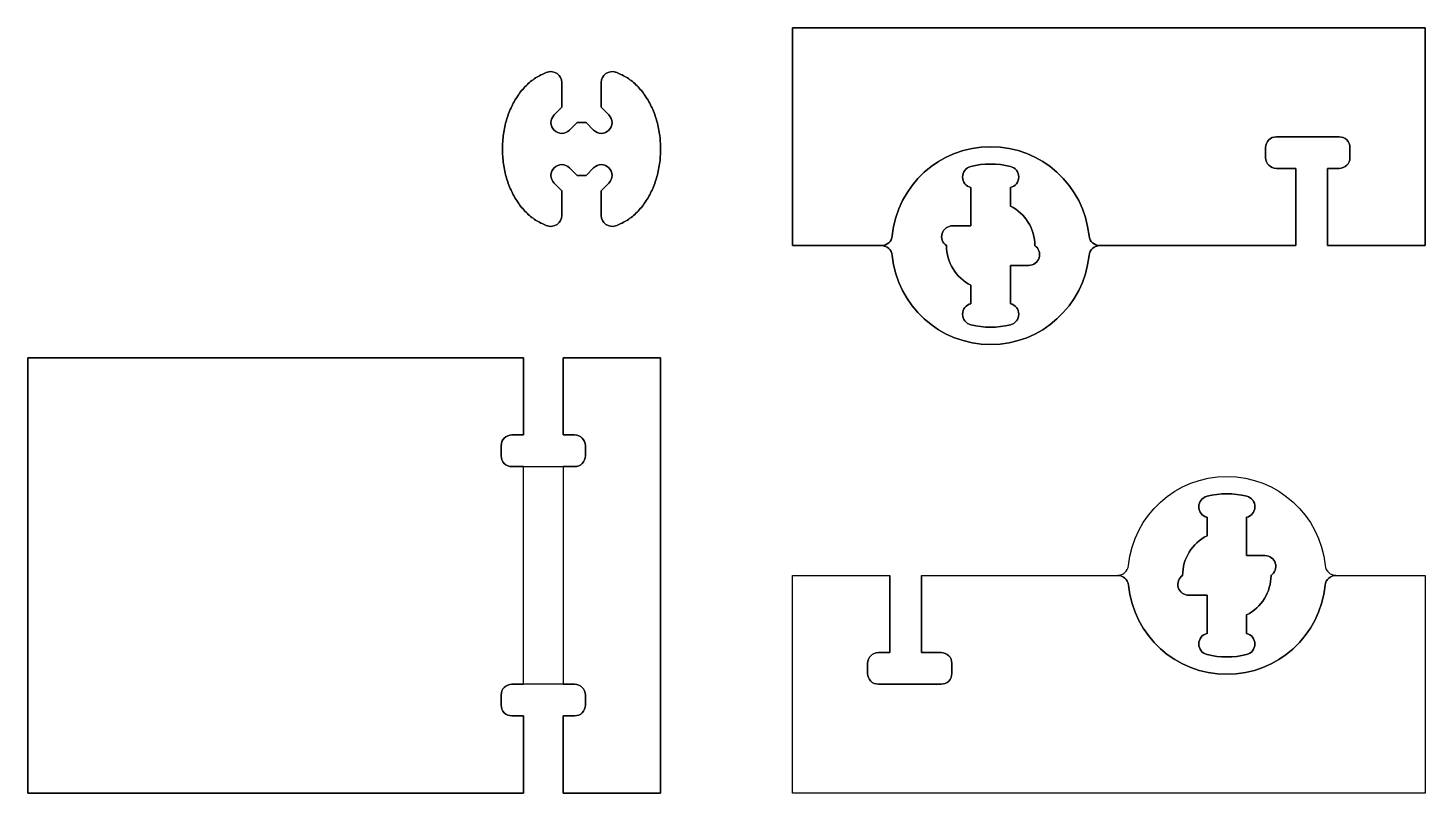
# Model space of a CAD drawing. Extents: x 0 to 530, y -810 to -520.
import ezdxf

# ---------------------------------------------------------------- set-up
doc = ezdxf.new("R2010")
doc.units = 0
doc.layers.add('1', color=7, linetype='CONTINUOUS')

# ---------------------------------------------------------------- blocks, each defined once
blk = doc.blocks.new('*M0')
at = {"layer": '1', "color": 7, "linetype": 'CONTINUOUS'}
for p, q in [((78.64813, 291.60645, 15), (78.64804, 291.60642, 15)), ((78.64804, 291.60642), (78.64813, 291.60645)), ((78.64804, 291.60642), (78.64804, 291.60642, 15)), ((78.64813, 291.60645), (78.64813, 291.60645, 15)), ((104.46437, 291.60645), (104.46437, 291.60645, 15)), ((104.46437, 291.60645), (104.46437, 291.60645, 15)), ((84.05625, 287.72073), (84.05625, 287.72073, 15)), ((84.05625, 287.72073, 15), (84.05625, 278.28422, 15)), ((84.05625, 278.28422), (84.05625, 287.72073)), ((99.05625, 278.28422, 15), (99.05625, 287.72073, 15)), ((99.05625, 287.72073), (99.05625, 287.72073, 15)), ((99.05625, 287.72073), (99.05625, 278.28422)), ((84.05625, 278.28422, 15), (81.15711, 275.38508, 15)), ((81.15711, 275.38508), (84.05625, 278.28422)), ((84.05625, 278.28422), (84.05625, 278.28422, 15)), ((101.95539, 275.38508, 15), (99.05625, 278.28422, 15)), ((99.05625, 278.28422), (99.05625, 278.28422, 15)), ((99.05625, 278.28422), (101.95539, 275.38508)), ((79.95625, 272.48594), (79.95625, 272.48594, 15)), ((81.15711, 275.38508), (81.15711, 275.38508, 15)), ((86.95539, 269.5868, 15), (89.85453, 272.48594, 15)), ((89.85453, 272.48594), (86.95539, 269.5868)), ((89.85453, 272.48594), (89.85453, 272.48594, 15)), ((89.85453, 272.48594, 15), (93.25797, 272.48594, 15)), ((93.25797, 272.48594), (89.85453, 272.48594)), ((93.25797, 272.48594), (93.25797, 272.48594, 15)), ((93.25797, 272.48594, 15), (96.15711, 269.5868, 15)), ((96.15711, 269.5868), (93.25797, 272.48594)), ((101.95539, 275.38508), (101.95539, 275.38508, 15)), ((103.15625, 272.48594), (103.15625, 272.48594, 15)), ((84.05625, 268.38594), (84.05625, 268.38594, 15)), ((86.95539, 269.5868), (86.95539, 269.5868, 15)), ((96.15711, 269.5868), (96.15711, 269.5868, 15)), ((99.05625, 268.38594), (99.05625, 268.38594, 15)), ((84.05625, 256.58594), (84.05625, 256.58594, 15)), ((89.85453, 252.48594, 15), (86.95539, 255.38508, 15)), ((86.95539, 255.38508), (86.95539, 255.38508, 15)), ((86.95539, 255.38508), (89.85453, 252.48594)), ((96.15711, 255.38508, 15), (93.25797, 252.48594, 15)), ((93.25797, 252.48594), (96.15711, 255.38508)), ((96.15711, 255.38508), (96.15711, 255.38508, 15)), ((99.05625, 256.58594), (99.05625, 256.58594, 15)), ((79.95625, 252.48594), (79.95625, 252.48594, 15)), ((81.15711, 249.5868), (81.15711, 249.5868, 15)), ((81.15711, 249.5868, 15), (84.05625, 246.68766, 15)), ((84.05625, 246.68766), (81.15711, 249.5868)), ((93.25797, 252.48594, 15), (89.85453, 252.48594, 15)), ((89.85453, 252.48594), (89.85453, 252.48594, 15)), ((89.85453, 252.48594), (93.25797, 252.48594)), ((93.25797, 252.48594), (93.25797, 252.48594, 15)), ((99.05625, 246.68766, 15), (101.95539, 249.5868, 15)), ((101.95539, 249.5868), (99.05625, 246.68766)), ((101.95539, 249.5868), (101.95539, 249.5868, 15)), ((103.15625, 252.48594), (103.15625, 252.48594, 15)), ((84.05625, 246.68766), (84.05625, 246.68766, 15)), ((84.05625, 246.68766, 15), (84.05625, 237.25125, 15)), ((84.05625, 237.25125), (84.05625, 246.68766)), ((99.05625, 237.25125, 15), (99.05625, 246.68766, 15)), ((99.05625, 246.68766), (99.05625, 246.68766, 15)), ((99.05625, 246.68766), (99.05625, 237.25125)), ((78.64816, 233.36552, 15), (78.64813, 233.36543, 15)), ((78.64813, 233.36543), (78.64816, 233.36552)), ((78.64813, 233.36543), (78.64813, 233.36543, 15)), ((78.64816, 233.36552), (78.64816, 233.36552, 15)), ((84.05625, 237.25125), (84.05625, 237.25125, 15)), ((99.05625, 237.25125), (99.05625, 237.25125, 15)), ((104.46437, 233.36543, 15), (104.46434, 233.36552, 15)), ((104.46434, 233.36552), (104.46434, 233.36552, 15)), ((104.46434, 233.36552), (104.46437, 233.36543)), ((104.46437, 233.36543), (104.46437, 233.36543, 15))]:
    blk.add_line(p, q, dxfattribs=at)
at = {"layer": '1', "color": 7, "linetype": 'CONTINUOUS', "extrusion": (0, 0, -1)}
for points in [[(-78.64813, 233.365432, 0.058272), (-74.626368, 235.247819, 0.052883), (-70.943015, 238.107696, 0.047411), (-67.730255, 241.842432, 0.042737), (-65.103383, 246.317998, 0.039216), (-63.15667, 251.37378, 0.036909), (-61.959977, 256.828344, 0.035775), (-61.55625, 262.48594, 0.035775), (-61.959977, 268.143536, 0.036909), (-63.15667, 273.5981, 0.039216), (-65.103383, 278.653882, 0.042737), (-67.730255, 283.129448, 0.047411), (-70.943015, 286.864184, 0.052883), (-74.626368, 289.724061, 0.058272), (-78.64813, 291.606448, 0.058272)], [(-104.46437, 291.606448, 0.058272), (-108.486132, 289.724061, 0.052883), (-112.169485, 286.864184, 0.047411), (-115.382245, 283.129448, 0.042737), (-118.009117, 278.653882, 0.039216), (-119.95583, 273.5981, 0.036909), (-121.152523, 268.143536, 0.035775), (-121.55625, 262.48594, 0.035775), (-121.152523, 256.828344, 0.036909), (-119.95583, 251.37378, 0.039216), (-118.009117, 246.317998, 0.042737), (-115.382245, 241.842432, 0.047411), (-112.169485, 238.107696, 0.052883), (-108.486132, 235.247819, 0.058272), (-104.46437, 233.365432, 0.058272)]]:
    blk.add_lwpolyline(points, format="xyb", dxfattribs=at)
at = {"layer": '1', "color": 7, "linetype": 'CONTINUOUS'}
for points in [[(78.64813, 291.606448, 0.058272), (74.626368, 289.724061, 0.052883), (70.943015, 286.864184, 0.047411), (67.730255, 283.129448, 0.042737), (65.103383, 278.653882, 0.039216), (63.15667, 273.5981, 0.036909), (61.959977, 268.143536, 0.035775), (61.55625, 262.48594, 0.035775), (61.959977, 256.828344, 0.036909), (63.15667, 251.37378, 0.039216), (65.103383, 246.317998, 0.042737), (67.730255, 241.842432, 0.047411), (70.943015, 238.107696, 0.052883), (74.626368, 235.247819, 0.058272), (78.64813, 233.365432, 0.058272)], [(104.46437, 233.365432, 0.058272), (108.486132, 235.247819, 0.052883), (112.169485, 238.107696, 0.047411), (115.382245, 241.842432, 0.042737), (118.009117, 246.317998, 0.039216), (119.95583, 251.37378, 0.036909), (121.152523, 256.828344, 0.035775), (121.55625, 262.48594, 0.035775), (121.152523, 268.143536, 0.036909), (119.95583, 273.5981, 0.039216), (118.009117, 278.653882, 0.042737), (115.382245, 283.129448, 0.047411), (112.169485, 286.864184, 0.052883), (108.486132, 289.724061, 0.058272), (104.46437, 291.606448, 0.058272)]]:
    blk.add_lwpolyline(points, format="xyb", dxfattribs=at)
at = {"layer": '1', "color": 7, "linetype": 'CONTINUOUS', "extrusion": (0, 0, -1)}
for centre, start, end in [((-79.95625, 287.72073, -15), 71.39290201, 179.99999923), ((-103.15625, 287.72073, -15), 0.00000077, 108.60570354), ((-84.05625, 272.48594), 225.00004444, 44.99995833), ((-99.05625, 272.48594), 135.00004444, 314.99995833), ((-84.05625, 252.48594), 315.00004444, 134.99995833), ((-99.05625, 252.48594), 45.00004444, 224.99995833), ((-79.95625, 237.25125, -15), 180.00000033, 288.60526144), ((-103.15625, 237.25125, -15), 251.39474411, 359.99999967)]:
    blk.add_arc(centre, 4.1, start, end, dxfattribs=at)
at = {"layer": '1', "color": 7, "linetype": 'CONTINUOUS'}
for centre, start, end in [((79.95625, 287.72073), 0.00000077, 108.60709799), ((103.15625, 287.72073), 71.39429646, 179.99999923), ((84.05625, 272.48594, 15), 135.00004444, 314.99995833), ((99.05625, 272.48594, 15), 225.00004444, 44.99995833), ((84.05625, 252.48594, 15), 45.00004444, 224.99995833), ((99.05625, 252.48594, 15), 315.00004444, 134.99995833), ((79.95625, 237.25125), 251.39473856, 359.99999967), ((103.15625, 237.25125), 180.00000033, 288.60525589)]:
    blk.add_arc(centre, 4.1, start, end, dxfattribs=at)
for p in [(104.46437, 291.60645, 15), (104.46437, 291.60645)]:
    blk.add_point(p, dxfattribs=at)
blk = doc.blocks.new('*M1')
at = {"layer": '1', "color": 7, "linetype": 'CONTINUOUS'}
for p, q in [((-356.4, 123.75), (-356.4, 123.75, -15)), ((-332.6, 123.75, -15), (-356.4, 123.75, -15)), ((-356.4, 123.75), (-332.6, 123.75)), ((-332.6, 123.75), (-332.6, 123.75, -15)), ((-360.5, 119.65), (-360.5, 119.65, -15)), ((-360.5, 119.65, -15), (-360.5, 115.85, -15)), ((-360.5, 115.85), (-360.5, 119.65)), ((-328.5, 115.85, -15), (-328.5, 119.65, -15)), ((-328.5, 119.65), (-328.5, 115.85)), ((-328.5, 119.65), (-328.5, 119.65, -15)), ((-360.5, 115.85), (-360.5, 115.85, -15)), ((-356.4, 111.75), (-356.4, 111.75, -15)), ((-356.4, 111.75, -15), (-349, 111.75, -15)), ((-349, 111.75), (-356.4, 111.75)), ((-349, 111.75), (-349, 111.75, -15)), ((-349, 111.75, -15), (-349, 82.5, -15)), ((-349, 82.5), (-349, 111.75)), ((-337, 82.5, -15), (-337, 111.75, -15)), ((-337, 111.75), (-337, 82.5)), ((-337, 111.75), (-337, 111.75, -15)), ((-337, 111.75, -15), (-332.6, 111.75, -15)), ((-332.6, 111.75), (-337, 111.75)), ((-332.6, 111.75), (-332.6, 111.75, -15)), ((-328.5, 115.85), (-328.5, 115.85, -15)), ((-349, 82.5, -15), (-349, 82.5)), ((-337, 82.5), (-337, 82.5, -15))]:
    blk.add_line(p, q, dxfattribs=at)
for centre, start, end in [((-356.4, 119.65, -15), 90, 180), ((-332.6, 119.65, -15), 0, 90), ((-356.4, 115.85, -15), 180, 270), ((-332.6, 115.85, -15), 270, 360)]:
    blk.add_arc(centre, 4.1, start, end, dxfattribs=at)
at = {"layer": '1', "color": 7, "linetype": 'CONTINUOUS', "extrusion": (0, 0, -1)}
for centre, start, end in [((356.4, 119.65), 360, 90), ((332.6, 119.65), 90, 180), ((356.4, 115.85), 270, 360), ((332.6, 115.85), 180, 270)]:
    blk.add_arc(centre, 4.1, start, end, dxfattribs=at)
blk = doc.blocks.new('*M2')
at = {"layer": '1', "color": 7, "linetype": 'CONTINUOUS'}
for p, q in [((-472.36186, 112.48447, -7.5), (-472.36186, 112.48447, -15)), ((-457.3, 112.5, -7.5), (-457.3, 112.5, -15)), ((-457.3, 112.5, -7.5), (-457.29921, 112.49937, -7.5)), ((-457.29921, 112.49937, -15), (-457.3, 112.5, -15)), ((-457.29921, 112.49937, -7.5), (-457.29921, 112.49937, -15)), ((-457.24634, 112.48653, -7.5), (-457.24634, 112.48653, -15)), ((-454.26315, 107.51455, -7.5), (-454.26315, 107.51455, -15)), ((-472.3, 90, -7.5), (-472.2997, 104.51826, -7.5)), ((-472.2997, 104.51826, -15), (-472.3, 90, -15)), ((-472.2997, 104.51826, -7.5), (-472.2997, 104.51826, -15)), ((-457.3, 104.51833, -7.5), (-457.3, 104.51833, -15)), ((-457.3, 104.51833, -7.5), (-457.3, 97.5, -7.5)), ((-457.3, 97.5, -15), (-457.3, 104.51833, -15)), ((-457.3, 97.5, -7.5), (-457.3, 97.5, -15)), ((-483.37922, 85.9, -7.5), (-483.37922, 85.9, -15)), ((-479.27922, 90, -7.5), (-479.27922, 90, -15)), ((-479.27922, 90, -7.5), (-479.27922, 90, -15)), ((-479.27922, 90, -7.5), (-472.3, 90, -7.5)), ((-472.3, 90, -15), (-479.27922, 90, -15)), ((-472.3, 90, -7.5), (-472.3, 90, -15)), ((-449.8, 90, -7.5), (-449.8, 90, -15)), ((-481.57051, 82.5, -7.5), (-481.57051, 82.5, -15)), ((-481.57051, 82.5, -7.5), (-481.57051, 82.5, -15)), ((-448.02949, 82.5, -7.5), (-448.02949, 82.5, -15)), ((-448.02949, 82.5, -7.5), (-448.02949, 82.5, -15)), ((-457.3, 75, -7.5), (-457.3, 60.48167, -7.5)), ((-457.3, 75, -7.5), (-457.3, 75, -15)), ((-457.3, 60.48167, -15), (-457.3, 75, -15)), ((-450.32078, 75, -7.5), (-457.3, 75, -7.5)), ((-457.3, 75, -15), (-450.32078, 75, -15)), ((-450.32078, 75, -7.5), (-450.32078, 75, -15)), ((-472.3, 67.5, -7.5), (-472.3, 67.5, -15)), ((-472.3, 60.48167, -7.5), (-472.3, 67.5, -7.5)), ((-472.3, 67.5, -15), (-472.3, 60.48167, -15)), ((-472.3, 60.48167, -7.5), (-472.3, 60.48167, -15)), ((-457.3, 60.48167, -7.5), (-457.3, 60.48167, -15)), ((-475.33685, 57.48545, -7.5), (-475.33685, 57.48545, -15)), ((-454.26315, 57.48545, -7.5), (-454.26315, 57.48545, -15)), ((-472.35366, 52.51347, -7.5), (-472.35366, 52.51347, -15)), ((-472.3, 52.5, -7.5), (-472.2999, 52.50042, -7.5)), ((-472.2999, 52.50042, -15), (-472.3, 52.5, -15)), ((-472.3, 52.5, -7.5), (-472.3, 52.5, -15)), ((-472.2999, 52.50042, -7.5), (-472.2999, 52.50042, -15)), ((-457.3001, 52.50042, -7.5), (-457.3, 52.5, -7.5)), ((-457.3001, 52.50042, -7.5), (-457.3001, 52.50042, -15)), ((-457.3, 52.5, -15), (-457.3001, 52.50042, -15)), ((-457.3, 52.5, -7.5), (-457.3, 52.5, -15)), ((-457.24634, 52.51347, -7.5), (-457.24634, 52.51347, -15))]:
    blk.add_line(p, q, dxfattribs=at)
at = {"layer": '1', "color": 7, "linetype": 'CONTINUOUS', "extrusion": (0, 0, -1)}
for centre, radius, start, end in [((471.359261, 108.508943, 7.5), 4.1, 283.26035648, 75.84558426), ((464.8, 82.5, 7.5), 30.923292, 75.84558518, 104.03624352), ((458.240739, 108.508943, 7.5), 4.1, 103.27595741, 256.73539074), ((464.8, 82.5, 7.5), 16.77051, 116.56505158, 179.9999988), ((479.27922, 85.9, 7.5), 4.1, 303.97635278, 90), ((464.8, 82.5, 7.5), 16.77051, 296.56505158, 359.9999988), ((450.32078, 79.1, 7.5), 4.1, 123.97635278, 270), ((471.359261, 56.491057, 7.5), 4.1, 283.26317685, 76.73539074), ((458.240739, 56.491057, 7.5), 4.1, 103.26460926, 256.73682315), ((464.8, 82.5, 7.5), 30.923292, 255.96375741, 284.03624352)]:
    blk.add_arc(centre, radius, start, end, dxfattribs=at)
at = {"layer": '1', "color": 7, "linetype": 'CONTINUOUS'}
for centre, radius, start, end in [((-471.359261, 108.508943, -15), 4.1, 104.15441574, 256.73964352), ((-464.8, 82.5, -15), 30.923292, 75.96375648, 104.15441482), ((-458.240739, 108.508943, -15), 4.1, 283.26460926, 76.72404259), ((-464.8, 82.5, -15), 16.77051, 0.0000012, 63.43494842), ((-479.27922, 85.9, -15), 4.1, 90, 236.02364722), ((-464.8, 82.5, -15), 16.77051, 180.0000012, 243.43494842), ((-450.32078, 79.1, -15), 4.1, 270, 56.02364722), ((-471.359261, 56.491057, -15), 4.1, 103.26460926, 256.73682315), ((-458.240739, 56.491057, -15), 4.1, 283.26317685, 76.73539074), ((-464.8, 82.5, -15), 30.923292, 255.96375648, 284.03624259)]:
    blk.add_arc(centre, radius, start, end, dxfattribs=at)
for p in [(-481.57051, 82.5, -7.5), (-481.57051, 82.5, -15), (-448.02949, 82.5, -7.5), (-448.02949, 82.5, -15)]:
    blk.add_point(p, dxfattribs=at)
blk = doc.blocks.new('*M3')
at = {"layer": '1', "color": 7, "linetype": 'CONTINUOUS'}
for p, q in [((-502.11743, 86.19591, -7.5), (-502.11743, 86.19591, -15)), ((-427.48257, 86.19591, -7.5), (-427.48257, 86.19591, -15)), ((-506.19746, 82.5, -7.5), (-506.19746, 82.5, -15)), ((-423.40254, 82.5, -7.5), (-423.40254, 82.5, -15))]:
    blk.add_line(p, q, dxfattribs=at)
at = {"layer": '1', "color": 7, "linetype": 'CONTINUOUS', "extrusion": (0, 0, -1)}
for centre, radius, start, end in [((464.8, 82.5, 7.5), 37.5, 5.65612222, 174.34387778), ((506.197464, 86.6, 15), 4.1, 185.65612222, 270), ((423.402536, 86.6, 15), 4.1, 270, 354.34387778), ((464.8, 82.5, 15), 37.5, 185.65612222, 354.34387778)]:
    blk.add_arc(centre, radius, start, end, dxfattribs=at)
at = {"layer": '1', "color": 7, "linetype": 'CONTINUOUS'}
for centre, radius, start, end in [((-464.8, 82.5, -15), 37.5, 5.65612222, 174.34387778), ((-506.197464, 86.6, -7.5), 4.1, 270, 354.34387778), ((-423.402536, 86.6, -7.5), 4.1, 185.65612222, 270), ((-506.197464, 78.4, -15), 4.1, 5.65612222, 90), ((-423.402536, 78.4, -15), 4.1, 90, 174.34387778)]:
    blk.add_arc(centre, radius, start, end, dxfattribs=at)
blk = doc.blocks.new('*M4')
at = {"layer": '1', "color": 7, "linetype": 'CONTINUOUS'}
for p, q in [((-540, 165), (-300, 165)), ((-540, 82.5), (-540, 165)), ((-300, 165, -15), (-540, 165, -15)), ((-540, 165), (-540, 165, -15)), ((-540, 165, -15), (-540, 82.5, -15)), ((-300, 165), (-300, 82.5)), ((-300, 82.5, -15), (-300, 165, -15)), ((-300, 165), (-300, 165, -15)), ((-506.19746, 82.5), (-540, 82.5)), ((-540, 82.5), (-540, 82.5, -15)), ((-540, 82.5, -15), (-506.19746, 82.5, -15)), ((-506.19746, 82.5, -7.5), (-506.19746, 82.5, -15)), ((-349, 82.5), (-423.40254, 82.5)), ((-423.40254, 82.5, -7.5), (-423.40254, 82.5, -15)), ((-423.40254, 82.5, -15), (-349, 82.5, -15)), ((-337, 82.5, -15), (-300, 82.5, -15)), ((-300, 82.5), (-337, 82.5)), ((-300, 82.5), (-300, 82.5, -15)), ((-502.11743, 78.80409, -7.5), (-502.11743, 78.80409, -15)), ((-427.48257, 78.80409, -7.5), (-427.48257, 78.80409, -15))]:
    blk.add_line(p, q, dxfattribs=at)
at = {"layer": '1', "color": 7, "linetype": 'CONTINUOUS', "extrusion": (0, 0, -1)}
for centre, start, end in [((506.197464, 78.4, 15), 90, 174.34387778), ((423.402536, 78.4, 15), 5.65612222, 90)]:
    blk.add_arc(centre, 4.1, start, end, dxfattribs=at)
at = {"layer": '1', "color": 7, "linetype": 'CONTINUOUS'}
blk.add_arc((-464.8, 82.5, -15), 37.5, 185.65612222, 354.34387778, dxfattribs=at)
blk = doc.blocks.new('*M5')
at = {"layer": '1', "color": 7, "linetype": 'CONTINUOUS'}
for name, p in [('*M4', (0, 0)), ('*M3', (0, 0, 7.5))]:
    blk.add_blockref(name, p, dxfattribs=at)
blk = doc.blocks.new('*M6')
at = {"layer": '1', "color": 7, "linetype": 'CONTINUOUS'}
for name in ['*M5', '*M2']:
    blk.add_blockref(name, (0, 0), dxfattribs=at)
blk = doc.blocks.new('*M7')
at = {"layer": '1', "color": 7, "linetype": 'CONTINUOUS'}
for name in ['*M6', '*M1']:
    blk.add_blockref(name, (0, 0), dxfattribs=at)
blk = doc.blocks.new('*M8')
at = {"layer": '1', "color": 7, "linetype": 'CONTINUOUS'}
for p, q in [((337, 53.25, 15), (337, 82.5, 15)), ((337, 82.5), (337, 53.25)), ((337, 82.5, 15), (337, 82.5)), ((349, 82.5, 15), (349, 53.25, 15)), ((349, 82.5), (349, 82.5, 15)), ((349, 53.25), (349, 82.5)), ((332.6, 53.25), (332.6, 53.25, 15)), ((332.6, 53.25, 15), (337, 53.25, 15)), ((337, 53.25), (332.6, 53.25)), ((337, 53.25), (337, 53.25, 15)), ((349, 53.25), (349, 53.25, 15)), ((349, 53.25, 15), (356.4, 53.25, 15)), ((356.4, 53.25), (349, 53.25)), ((356.4, 53.25), (356.4, 53.25, 15)), ((328.5, 49.15), (328.5, 49.15, 15)), ((328.5, 45.35, 15), (328.5, 49.15, 15)), ((328.5, 49.15), (328.5, 45.35)), ((360.5, 49.15), (360.5, 49.15, 15)), ((360.5, 49.15, 15), (360.5, 45.35, 15)), ((360.5, 45.35), (360.5, 49.15)), ((328.5, 45.35), (328.5, 45.35, 15)), ((360.5, 45.35), (360.5, 45.35, 15)), ((332.6, 41.25), (332.6, 41.25, 15)), ((356.4, 41.25, 15), (332.6, 41.25, 15)), ((332.6, 41.25), (356.4, 41.25)), ((356.4, 41.25), (356.4, 41.25, 15))]:
    blk.add_line(p, q, dxfattribs=at)
at = {"layer": '1', "color": 7, "linetype": 'CONTINUOUS', "extrusion": (0, 0, -1)}
for centre, start, end in [((-332.6, 49.15, -15), 360, 90), ((-356.4, 49.15, -15), 90, 180), ((-332.6, 45.35, -15), 270, 360), ((-356.4, 45.35, -15), 180, 270)]:
    blk.add_arc(centre, 4.1, start, end, dxfattribs=at)
at = {"layer": '1', "color": 7, "linetype": 'CONTINUOUS'}
for centre, start, end in [((332.6, 49.15), 90, 180), ((356.4, 49.15), 0, 90), ((332.6, 45.35), 180, 270), ((356.4, 45.35), 270, 360)]:
    blk.add_arc(centre, 4.1, start, end, dxfattribs=at)
blk = doc.blocks.new('*M9')
at = {"layer": '1', "color": 7, "linetype": 'CONTINUOUS'}
for p, q in [((457.24634, 112.48653), (457.24634, 112.48653, 7.5)), ((457.3, 112.5), (457.29921, 112.49937)), ((457.29921, 112.49937, 7.5), (457.3, 112.5, 7.5)), ((457.29921, 112.49937), (457.29921, 112.49937, 7.5)), ((457.3, 112.5), (457.3, 112.5, 7.5)), ((472.36186, 112.48447), (472.36186, 112.48447, 7.5)), ((454.26315, 107.51455), (454.26315, 107.51455, 7.5)), ((457.3, 104.51833), (457.3, 97.5)), ((457.3, 97.5, 7.5), (457.3, 104.51833, 7.5)), ((457.3, 104.51833), (457.3, 104.51833, 7.5)), ((472.3, 90), (472.2997, 104.51826)), ((472.2997, 104.51826), (472.2997, 104.51826, 7.5)), ((472.2997, 104.51826, 7.5), (472.3, 90, 7.5)), ((457.3, 97.5), (457.3, 97.5, 7.5)), ((449.8, 90), (449.8, 90, 7.5)), ((479.27922, 90), (472.3, 90)), ((472.3, 90), (472.3, 90, 7.5)), ((472.3, 90, 7.5), (479.27922, 90, 7.5)), ((479.27922, 90), (479.27922, 90, 7.5)), ((479.27922, 90), (479.27922, 90, 7.5)), ((483.37922, 85.9), (483.37922, 85.9, 7.5)), ((448.02949, 82.5), (448.02949, 82.5, 7.5)), ((448.02949, 82.5), (448.02949, 82.5, 7.5)), ((481.57051, 82.5), (481.57051, 82.5, 7.5)), ((481.57051, 82.5), (481.57051, 82.5, 7.5)), ((450.32078, 75), (457.3, 75)), ((457.3, 75, 7.5), (450.32078, 75, 7.5)), ((450.32078, 75), (450.32078, 75, 7.5)), ((457.3, 75), (457.3, 60.48167)), ((457.3, 60.48167, 7.5), (457.3, 75, 7.5)), ((457.3, 75), (457.3, 75, 7.5)), ((472.3, 60.48167), (472.3, 67.5)), ((472.3, 67.5), (472.3, 67.5, 7.5)), ((472.3, 67.5, 7.5), (472.3, 60.48167, 7.5)), ((457.3, 60.48167), (457.3, 60.48167, 7.5)), ((472.3, 60.48167), (472.3, 60.48167, 7.5)), ((454.26315, 57.48545), (454.26315, 57.48545, 7.5)), ((475.33685, 57.48545), (475.33685, 57.48545, 7.5)), ((457.24634, 52.51347), (457.24634, 52.51347, 7.5)), ((457.3001, 52.50042), (457.3, 52.5)), ((457.3, 52.5, 7.5), (457.3001, 52.50042, 7.5)), ((457.3, 52.5), (457.3, 52.5, 7.5)), ((457.3001, 52.50042), (457.3001, 52.50042, 7.5)), ((472.3, 52.5), (472.2999, 52.50042)), ((472.2999, 52.50042), (472.2999, 52.50042, 7.5)), ((472.2999, 52.50042, 7.5), (472.3, 52.5, 7.5)), ((472.3, 52.5), (472.3, 52.5, 7.5)), ((472.35366, 52.51347), (472.35366, 52.51347, 7.5))]:
    blk.add_line(p, q, dxfattribs=at)
at = {"layer": '1', "color": 7, "linetype": 'CONTINUOUS', "extrusion": (0, 0, -1)}
for centre, radius, start, end in [((-458.240739, 108.508943, -7.5), 4.1, 283.26460926, 76.72404259), ((-464.8, 82.5, -7.5), 30.923292, 75.96375648, 104.15441482), ((-471.359261, 108.508943, -7.5), 4.1, 104.15441574, 256.73964352), ((-464.8, 82.5, -7.5), 16.77051, 0.0000012, 63.43494842), ((-479.27922, 85.9, -7.5), 4.1, 90, 236.02364722), ((-450.32078, 79.1, -7.5), 4.1, 270, 56.02364722), ((-464.8, 82.5, -7.5), 16.77051, 180.0000012, 243.43494842), ((-458.240739, 56.491057, -7.5), 4.1, 283.26317685, 76.73539074), ((-471.359261, 56.491057, -7.5), 4.1, 103.26460926, 256.73682315), ((-464.8, 82.5, -7.5), 30.923292, 255.96375648, 284.03624259)]:
    blk.add_arc(centre, radius, start, end, dxfattribs=at)
at = {"layer": '1', "color": 7, "linetype": 'CONTINUOUS'}
for centre, radius, start, end in [((458.240739, 108.508943), 4.1, 103.27595741, 256.73539074), ((464.8, 82.5), 30.923292, 75.84558518, 104.03624352), ((471.359261, 108.508943), 4.1, 283.26035648, 75.84558426), ((464.8, 82.5), 16.77051, 116.56505158, 179.9999988), ((479.27922, 85.9), 4.1, 303.97635278, 90), ((450.32078, 79.1), 4.1, 123.97635278, 270), ((464.8, 82.5), 16.77051, 296.56505158, 359.9999988), ((458.240739, 56.491057), 4.1, 103.26460926, 256.73682315), ((471.359261, 56.491057), 4.1, 283.26317685, 76.73539074), ((464.8, 82.5), 30.923292, 255.96375741, 284.03624352)]:
    blk.add_arc(centre, radius, start, end, dxfattribs=at)
for p in [(448.02949, 82.5), (448.02949, 82.5, 7.5), (481.57051, 82.5), (481.57051, 82.5, 7.5)]:
    blk.add_point(p, dxfattribs=at)
blk = doc.blocks.new('*M10')
at = {"layer": '1', "color": 7, "linetype": 'CONTINUOUS'}
for p, q in [((423.40254, 82.5, 7.5), (423.40254, 82.5, 15)), ((506.19746, 82.5, 7.5), (506.19746, 82.5, 15)), ((427.48257, 78.80409, 7.5), (427.48257, 78.80409, 15)), ((502.11743, 78.80409, 7.5), (502.11743, 78.80409, 15))]:
    blk.add_line(p, q, dxfattribs=at)
at = {"layer": '1', "color": 7, "linetype": 'CONTINUOUS', "extrusion": (0, 0, -1)}
for centre, radius, start, end in [((-464.8, 82.5, -7.5), 37.5, 5.65612222, 174.34387778), ((-423.402536, 78.4, -7.5), 4.1, 90, 174.34387778), ((-506.197464, 78.4, -7.5), 4.1, 5.65612222, 90), ((-464.8, 82.5, -15), 37.5, 185.65612222, 354.34387778)]:
    blk.add_arc(centre, radius, start, end, dxfattribs=at)
at = {"layer": '1', "color": 7, "linetype": 'CONTINUOUS'}
for centre, radius, start, end in [((423.402536, 86.6, 7.5), 4.1, 270, 354.34387778), ((506.197464, 86.6, 7.5), 4.1, 185.65612222, 270), ((423.402536, 78.4, 15), 4.1, 5.65612222, 90), ((506.197464, 78.4, 15), 4.1, 90, 174.34387778), ((464.8, 82.5, 7.5), 37.5, 185.65612222, 354.34387778)]:
    blk.add_arc(centre, radius, start, end, dxfattribs=at)
blk = doc.blocks.new('*M11')
at = {"layer": '1', "color": 7, "linetype": 'CONTINUOUS'}
for p, q in [((427.48257, 86.19591), (427.48257, 86.19591, 7.5)), ((502.11743, 86.19591), (502.11743, 86.19591, 7.5)), ((300, 0), (300, 82.5)), ((300, 82.5), (337, 82.5)), ((300, 82.5), (300, 82.5, 15)), ((300, 82.5, 15), (337, 82.5, 15)), ((300, 0, 15), (300, 82.5, 15)), ((349, 82.5), (423.40254, 82.5)), ((349, 82.5, 15), (423.40254, 82.5, 15)), ((423.40254, 82.5), (423.40254, 82.5, 7.5)), ((506.19746, 82.5), (540, 82.5)), ((506.19746, 82.5, 15), (540, 82.5, 15)), ((506.19746, 82.5), (506.19746, 82.5, 7.5)), ((540, 82.5), (540, 0)), ((540, 82.5, 15), (540, 0, 15)), ((540, 82.5), (540, 82.5, 15)), ((540, 0), (300, 0)), ((540, 0, 15), (300, 0, 15)), ((300, 0), (300, 0, 15)), ((540, 0), (540, 0, 15))]:
    blk.add_line(p, q, dxfattribs=at)
at = {"layer": '1', "color": 7, "linetype": 'CONTINUOUS', "extrusion": (0, 0, -1)}
blk.add_arc((-464.8, 82.5), 37.5, 5.65612222, 174.34387778, dxfattribs=at)
at = {"layer": '1', "color": 7, "linetype": 'CONTINUOUS'}
for centre, start, end in [((423.402536, 86.6), 270, 354.34387778), ((506.197464, 86.6), 185.65612222, 270)]:
    blk.add_arc(centre, 4.1, start, end, dxfattribs=at)
blk = doc.blocks.new('*M12')
at = {"layer": '1', "color": 7, "linetype": 'CONTINUOUS'}
for name in ['*M11', '*M10']:
    blk.add_blockref(name, (0, 0), dxfattribs=at)
blk = doc.blocks.new('*M13')
at = {"layer": '1', "color": 7, "linetype": 'CONTINUOUS'}
for name in ['*M12', '*M9']:
    blk.add_blockref(name, (0, 0), dxfattribs=at)
blk = doc.blocks.new('*M14')
at = {"layer": '1', "color": 7, "linetype": 'CONTINUOUS'}
for name in ['*M13', '*M8']:
    blk.add_blockref(name, (0, 0), dxfattribs=at)
blk = doc.blocks.new('*M15')
at = {"layer": '1', "color": 7, "linetype": 'CONTINUOUS'}
for p, q in [((188, 41.25, 12), (188, 123.75, 12)), ((188, 123.75, 15), (188, 123.75, 12)), ((188, 41.25, 15), (188, 123.75, 15)), ((188, 123.75, 12), (203, 123.75, 12)), ((203, 123.75, 12), (203, 41.25, 12)), ((203, 123.75, 15), (203, 41.25, 15)), ((203, 123.75, 12), (203, 123.75, 15)), ((188, 41.25, 12), (188, 41.25, 15)), ((203, 41.25, 12), (188, 41.25, 12)), ((203, 41.25, 15), (203, 41.25, 12))]:
    blk.add_line(p, q, dxfattribs=at)
blk = doc.blocks.new('*M16')
at = {"layer": '1', "color": 7, "linetype": 'CONTINUOUS'}
for p, q in [((179.5, 33.35, 15), (179.5, 37.15, 15)), ((179.5, 37.15), (179.5, 37.15, 15)), ((179.5, 37.15), (179.5, 33.35)), ((183.6, 41.25, 15), (188, 41.25, 15)), ((183.6, 41.25), (183.6, 41.25, 15)), ((207.4, 41.25), (183.6, 41.25)), ((203, 41.25, 15), (207.4, 41.25, 15)), ((207.4, 41.25), (207.4, 41.25, 15)), ((211.5, 37.15), (211.5, 37.15, 15)), ((211.5, 33.35), (211.5, 37.15)), ((211.5, 37.15, 15), (211.5, 33.35, 15)), ((179.5, 33.35), (179.5, 33.35, 15)), ((211.5, 33.35), (211.5, 33.35, 15)), ((188, 29.25, 15), (183.6, 29.25, 15)), ((183.6, 29.25), (183.6, 29.25, 15)), ((183.6, 29.25), (188, 29.25)), ((188, 0, 15), (188, 29.25, 15)), ((188, 29.25), (188, 29.25, 15)), ((188, 29.25), (188, 0)), ((203, 29.25), (207.4, 29.25)), ((203, 29.25), (203, 29.25, 15)), ((207.4, 29.25, 15), (203, 29.25, 15)), ((203, 0), (203, 29.25)), ((203, 29.25, 15), (203, 0, 15)), ((207.4, 29.25), (207.4, 29.25, 15)), ((188, 0), (188, 0, 15)), ((203, 0, 15), (203, 0))]:
    blk.add_line(p, q, dxfattribs=at)
at = {"layer": '1', "color": 7, "linetype": 'CONTINUOUS', "extrusion": (0, 0, -1)}
for centre, start, end in [((-183.6, 37.15, -15), 0, 90), ((-207.4, 37.15, -15), 90, 180), ((-183.6, 33.35, -15), 270, 360), ((-207.4, 33.35, -15), 180, 270)]:
    blk.add_arc(centre, 4.1, start, end, dxfattribs=at)
at = {"layer": '1', "color": 7, "linetype": 'CONTINUOUS'}
for centre, start, end in [((183.6, 37.15), 90, 180), ((207.4, 37.15), 360, 90), ((183.6, 33.35), 180, 270), ((207.4, 33.35), 270, 360)]:
    blk.add_arc(centre, 4.1, start, end, dxfattribs=at)
blk = doc.blocks.new('*M17')
at = {"layer": '1', "color": 7, "linetype": 'CONTINUOUS'}
for p, q in [((188, 135.75, 15), (188, 165, 15)), ((188, 165), (188, 135.75)), ((188, 165, 15), (188, 165)), ((203, 135.75), (203, 165)), ((203, 165, 15), (203, 135.75, 15)), ((203, 165), (203, 165, 15)), ((183.6, 135.75, 15), (188, 135.75, 15)), ((188, 135.75), (183.6, 135.75)), ((183.6, 135.75), (183.6, 135.75, 15)), ((188, 135.75), (188, 135.75, 15)), ((207.4, 135.75), (203, 135.75)), ((203, 135.75, 15), (207.4, 135.75, 15)), ((203, 135.75, 15), (203, 135.75)), ((207.4, 135.75), (207.4, 135.75, 15)), ((179.5, 127.85, 15), (179.5, 131.65, 15)), ((179.5, 131.65), (179.5, 127.85)), ((179.5, 131.65), (179.5, 131.65, 15)), ((179.5, 127.85), (179.5, 127.85, 15)), ((211.5, 127.85), (211.5, 131.65)), ((211.5, 131.65, 15), (211.5, 127.85, 15)), ((211.5, 131.65), (211.5, 131.65, 15)), ((211.5, 127.85), (211.5, 127.85, 15)), ((188, 123.75, 15), (183.6, 123.75, 15)), ((183.6, 123.75), (207.4, 123.75)), ((183.6, 123.75), (183.6, 123.75, 15)), ((207.4, 123.75, 15), (203, 123.75, 15)), ((207.4, 123.75), (207.4, 123.75, 15))]:
    blk.add_line(p, q, dxfattribs=at)
at = {"layer": '1', "color": 7, "linetype": 'CONTINUOUS', "extrusion": (0, 0, -1)}
for centre, start, end in [((-183.6, 131.65, -15), 360, 90), ((-207.4, 131.65, -15), 90, 180), ((-183.6, 127.85, -15), 270, 360), ((-207.4, 127.85, -15), 180, 270)]:
    blk.add_arc(centre, 4.1, start, end, dxfattribs=at)
at = {"layer": '1', "color": 7, "linetype": 'CONTINUOUS'}
for centre, start, end in [((183.6, 131.65), 90, 180), ((207.4, 131.65), 0, 90), ((183.6, 127.85), 180, 270), ((207.4, 127.85), 270, 360)]:
    blk.add_arc(centre, 4.1, start, end, dxfattribs=at)
blk = doc.blocks.new('*M18')
at = {"layer": '1', "color": 7, "linetype": 'CONTINUOUS'}
for p, q in [((0, 165, 15), (188, 165, 15)), ((0, 0, 15), (0, 165, 15)), ((0, 165), (0, 0)), ((188, 165), (0, 165)), ((0, 165), (0, 165, 15)), ((240, 165), (203, 165)), ((203, 165, 15), (240, 165, 15)), ((240, 0), (240, 165)), ((240, 165, 15), (240, 0, 15)), ((240, 165), (240, 165, 15)), ((188, 0, 15), (0, 0, 15)), ((0, 0), (188, 0)), ((0, 0), (0, 0, 15)), ((203, 0), (240, 0)), ((240, 0, 15), (203, 0, 15)), ((240, 0), (240, 0, 15))]:
    blk.add_line(p, q, dxfattribs=at)
blk = doc.blocks.new('*M19')
at = {"layer": '1', "color": 7, "linetype": 'CONTINUOUS'}
for name in ['*M18', '*M17']:
    blk.add_blockref(name, (0, 0), dxfattribs=at)
blk = doc.blocks.new('*M20')
at = {"layer": '1', "color": 7, "linetype": 'CONTINUOUS'}
for name in ['*M19', '*M16']:
    blk.add_blockref(name, (0, 0), dxfattribs=at)
blk = doc.blocks.new('*M21')
at = {"layer": '1', "color": 7, "linetype": 'CONTINUOUS'}
for name in ['*M20', '*M15']:
    blk.add_blockref(name, (0, 0), dxfattribs=at)

msp = doc.modelspace()

# ---------------------------------------------------------------- block references
at = {"layer": '1', "color": 7, "linetype": 'CONTINUOUS'}
for name, p in [('*M7', (830, -685.4835, 898.37693)), ('*M0', (118.44375, -828.84863, 883.37693)), ('*M21', (0, -810.48311, 883.37693)), ('*M14', (-10, -810.48311, 883.37693))]:
    msp.add_blockref(name, p, dxfattribs=at)

doc.saveas('drawing.dxf')
